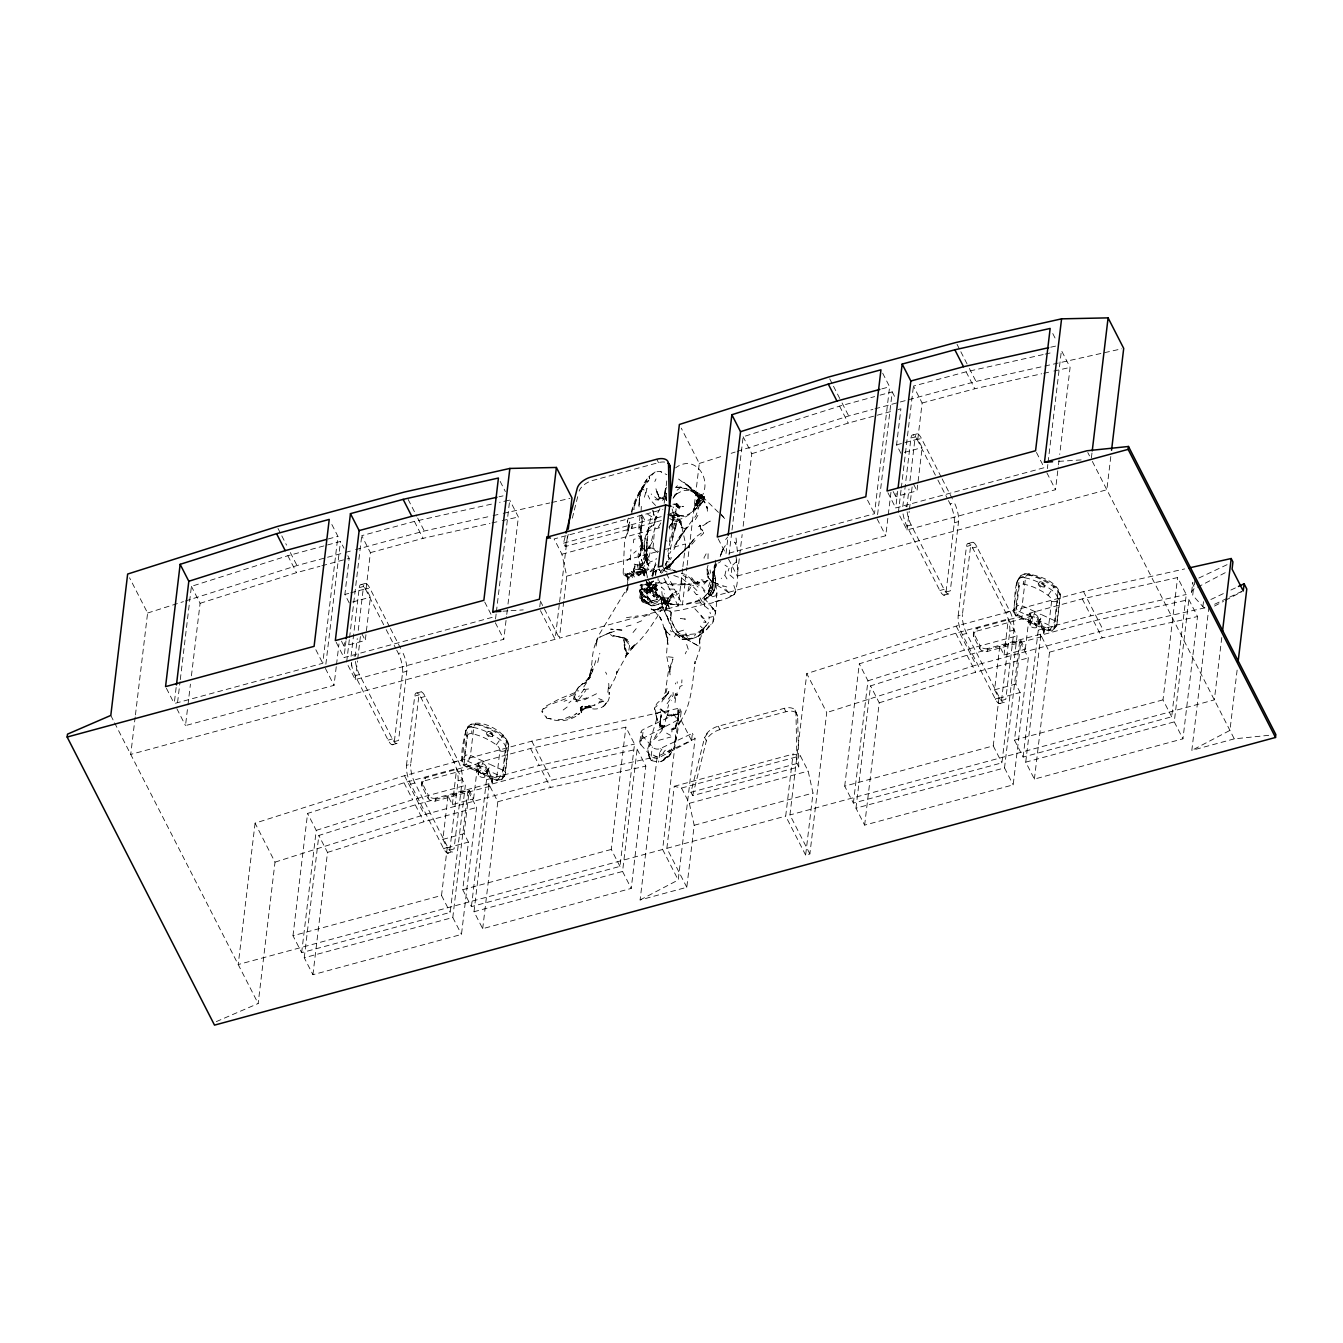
<?xml version="1.0" encoding="UTF-8"?>
<svg xmlns="http://www.w3.org/2000/svg" width="1343" height="1343" viewBox="0 0 1343 1343"><rect width="100%" height="100%" fill="white"/><g stroke="black" fill="none" stroke-linecap="round" stroke-linejoin="round"><path stroke-width="0.75" stroke-dasharray="5 3.75" d="M700.71 630.975L699.585 633.073L703.01 628.96L695.792 633.829L680.7 635.205C674.975 629.128 669.872 621.121 671.131 612.492L666.262 601.446L657.281 595.419L665.02 598.827L663.442 597.282C651.607 609.672 641.081 593.237 649.609 582.493M660.135 720.906L661.159 713.183L659.749 727.537M644.405 563.321L646.923 553.87L645.16 548.129L647.343 556.657L646.52 554.038L646.218 556.707M714.795 578.178L713.167 578.917L711.27 583.869L714.023 576.667L714.963 565.487L714.56 574.686L714.006 566.461C716.02 585.028 719.277 604.652 712.814 622.598C705.36 631.881 694.969 641.635 681.959 639.1L672.843 631.26L661.679 604.249L659.497 595.201L656.072 595.587L655.518 596.762L649.257 588.738M641.836 596.007L641.601 600.724L643.23 600.825L641.836 596.007L644.925 593.505M646.973 543.73L646.705 535.337L648.669 526.876L646.184 552.208L646.923 542.119L647.007 544.805M677.191 683.251L677.191 681.774M731.633 572.487L731.297 567.602M653.789 585.884L655.854 587.092L656.056 589.325L651.002 591.289L650.146 593.069M651.019 589.174L651.943 591.256L651.002 591.289L651.019 589.174L652.245 587.831L656.072 587.697M649.273 746.708L651.036 741.655L655.72 738.096L661.965 730.458L662.535 727.318L659.531 724.817L659.547 723.273L660.034 725.623L662.804 727.201M666.212 497.884L666.564 493.267L666.514 497.313L665.339 498.773L666.212 497.33L665.07 497.951M668.864 527.245L673.464 521.453L674.471 516.686L674.488 514.52L670.677 514.436M707.408 511.213C707.341 501.98 699.334 493.368 690.94 490.128L693.609 491.118M591.088 707.576L581.955 706.401L581.653 712.478L577.809 714.56L579.588 713.62C570.976 720.922 559.208 722.635 548.817 718.421L552.007 719.076L546.937 718.387L541.968 711.773L542.454 709.457L545.694 706.3L559.427 698.931L576.231 692.065L573.897 698.729L568.828 702.909M638.764 564.883L639.99 569.029L643.801 570.96L645.765 580.831M641.199 571.866L634.584 572.823L633.292 570.255L635.121 566.662L644.086 562.432L643.549 557.748M736.501 560.333L736.468 562.65L736.132 559.074M707.14 508.023L707.157 506.68M707.996 558.755L708.114 553.484M648.568 585.246L648.501 587.512L646.386 581.385M699.619 638.009L700.072 648.384L694.885 663.761L695.154 661.26C692.417 682.445 691.813 707.476 677.879 724.716L680.481 721.527L678.148 724.616L679.524 721.946C675.798 735.93 677.057 757.855 658.423 762.169L651.254 760.541L649.374 758.359L647.779 748.706L657.163 717.531L657.65 720.922M503.843 776.858L505.287 774.021L508.728 745.231C506.882 731.012 474.616 714.61 466.793 728.292C463.553 739.137 460.397 752.701 462.361 764.049C466.34 767.894 472.551 768.867 477.285 771.47M1013.31 611.552L1016.013 616.084L1048.447 630.941L1051.972 631.059L1056.907 624.881L1060.45 595.637C1058.133 580.713 1037.786 575.207 1025.078 573.562C1012.051 576.886 1016.114 601.093 1013.361 611.149M640.796 538.258L642.072 548.934L641.971 543.865L639.621 556.506L641.417 545.896L640.896 529.713L642.072 548.934L639.621 556.506L642.424 545.107L640.796 537.855L638.513 535.773L640.796 537.855M675.965 511.347L676.066 508.796M699.854 496.944L701.516 494.694L699.267 499.898L695.405 504.33L694.18 509.551C688.909 516.132 680.783 520.631 672.205 520.11L669.687 518.448M655.804 573.948L655.938 570.842L658.003 569.046M671.886 731.935L671.987 729.837L676.201 725.237L675.445 728.342L671.181 730.76M675.093 739.741L673.917 748.471M640.628 594.227L640.729 592.347M655.737 575.509L655.535 571.044L656.895 569.449M661.092 725.338L659.531 724.817L664.953 725.774C653.067 730.961 671.534 719.412 662.485 727.738L661.965 729.064L663.576 725.371L664.869 725.623L663.643 726.798M647.041 593.018L647.192 590.131L650.314 587.831L649.458 586.287M735.83 555.985C738.398 568.374 738.851 582.325 734.369 594.143C727.705 599.532 718.69 600.522 710.8 603.343C704.471 601.798 651.64 623.521 669.821 600.556L667.169 598.172L667.706 600.623L666.632 601.865L652.01 605.861L642.709 601.983L642.424 597.904M664.181 503.289L666.85 480.156M726.748 586.908L722.635 585.766L730.055 594.042C723.306 587.579 712.294 584.524 708.097 576.617L708.164 577.725L706.972 569.214L708.13 564.933M681.757 682.865L681.942 679.827M581.653 712.478L581.955 706.401L589.778 706.787L592.179 708.802C601.865 710.464 610.981 702.658 609.269 692.635L609.168 694.549L608.765 683.604L607.892 692.233L615.497 677.292L617.041 671.265L616.471 674.622M648.165 565.151L644.002 554.34L644.472 542.69L644.623 559.779M665.138 565.638L668.277 560.031L668.73 551.419L670.224 549.791L675.781 523.904L675.076 530.25L677.09 521.319L678.719 520.194L681.002 521.42L680.918 525.482L680.28 523.283M714.023 576.667L713.687 569.751L716.86 563.758M652.53 590.467L650.029 590.383L656.056 589.325L655.25 586.455M673.481 513.765L671.567 506.831M661.041 725.556L659.732 724.968L661.595 715.332M712.898 584.944L712.68 571.749L713.452 584.02L712.159 593.539L707.711 597.383L712.462 589.543L707.845 598.441L706.183 598.34L705.595 599.901L715.483 611.183L708.953 604.82M630.253 559.863L630.975 549.488M643.482 575.476L643.801 570.96L639.721 568.576L642.374 571.228L643.801 570.96M700.223 500.402L698.763 500.032L695.405 504.33L700.223 500.402L701.785 495.869L704.588 497.044L703.077 501.476L698.125 507.839L694.18 509.551L694.314 508.493C691.343 514.822 683.621 516.837 677.225 515.158L687.398 517.156M671.987 529.981L673.061 523.971L678.769 517.592L677.862 518.432L677.678 516.182L673.598 511.834L678.081 515.477L678.081 520.513L681.002 521.42M670.896 615.53L671.131 612.492L669.133 610.511M628.339 526.036L629.766 521.957L627.08 530.737L627.248 534.346L629.749 525.533L624.545 541.028L623.102 574.653L624.797 575.207L627.45 573.495L630.404 574.737L631.563 574.183L631.764 571.514L633.711 573.008L633.98 575.492M737.391 551.688L735.914 536.73M675.479 693.559L674.387 698.528L671.332 700.727M676.906 694.734L677.073 692.787M631.579 511.968C633.862 500.267 640.023 488.617 648.87 480.324L640.242 490.95L635.34 502.332L640.712 489.54L638.68 493.989L639.671 491.018L646.99 480.24L640.107 492.68L644.187 482.892L649.055 476.379L655.132 471.913L660.303 471.376L666.833 474.717M577.272 702.003L574.049 695.892C577.003 683.05 593.891 681.052 592.599 665.859L588.486 679.827L586.085 681.757C594.697 670.593 589.543 653.034 597.115 640.544L596.007 646.403L596.493 640.359L597.769 637.656L596.594 641.467L599.616 633.795L627.45 587.73M634.416 571.446L633.443 571.581L633.728 569.466L635.575 567.418L633.292 570.255L635.39 572.538M660.034 725.623L660.571 719.915M616.756 673.028L626.644 655.317L623.656 642.575L623.975 639.318L624.579 648.132L626.644 653.84L625.804 656.056L635.256 644.741M654.142 534.229L652.816 550.949M713.603 616.588L712.814 622.598L710.682 624.898M631.814 513.597L632.318 508.695M671.08 527.127L673.699 518.633L672.977 515.695L670.073 514.755M702.943 500.503L703.161 498.555M653.705 525.331L654.88 521.806L650.851 526.473L653.705 525.331L655.468 517.525L659.933 508.695M647.007 595.604L650.986 601.144L657.08 599.566L658.624 596.007L654.192 590.148M646.806 581.821L658.171 597.585L650.18 589.04L649.374 585.397L650.281 582.728L657.399 589.325L656.039 595.234L655.82 591.625M678.551 479.031L702.02 496.692L693.827 490.279L704.588 497.044L703.564 500.922L694.18 509.551M679.608 688.925L679.877 686.609L682.462 685.299M700.727 535.991L703.564 533.255L702.792 528.974M647.175 534.732L649.408 526.221M135.19 716.977L130.724 754.413L555.129 639.335L559.343 603.997M135.442 714.912L147.596 613.029L129.549 577.775M331.839 524.492L337.916 536.344L322.773 663.291L174.237 703.564L176.202 686.978M177.578 702.439L180.046 681.707M180.298 679.625L191.411 586.354L287.838 555.717L340.501 541.43L343.976 548.213M336.254 666.699L334.038 685.333L185.502 725.589L187.718 706.938M187.97 704.874L190.437 684.141M191.428 675.848L200.09 603.309L191.411 586.354M255.086 823.158L238.215 964.543L662.619 849.481L679.474 708.097L531.794 741.151L404.478 775.683L255.086 823.158L275.013 862.139L258.158 1003.523L214.863 1022.241M292.992 935.735L307.581 813.438L403.991 782.784L456.67 768.515L465.333 785.454L450.19 912.401L301.655 952.674L292.992 935.735L441.528 895.462L447.202 847.853L442.871 839.375L448.025 796.097L469.244 790.356L473.592 798.816L452.373 804.575L448.025 796.097M325.862 664.214L340.501 541.43M301.655 952.674L316.243 830.377L307.581 813.438M336.505 664.634L338.973 643.935M349.214 602.906L344.882 594.445L349.18 558.369L347.451 554.995M304.257 957.76L318.845 835.464L415.272 804.826L467.935 790.54L476.597 807.479L461.472 934.426L312.936 974.699L304.257 957.76L452.792 917.487L467.935 790.54M491.454 504.145L414.399 521.403L361.737 535.672L370.399 552.628L366.102 588.687L370.433 597.165L365.262 640.443L344.043 646.184L344.547 642.072M484.722 602.017L492.528 617.276L343.993 657.55L345.974 640.896M349.314 639.738L346.595 662.619L355.257 679.575L503.793 639.302L506.512 616.504M349.566 637.656L361.737 535.672M312.936 974.699L327.507 852.419L318.845 835.464M389.487 626.627L369.728 587.999A13.799 4.029 74.8 0 0 363.5 586.471L359.252 587.63L350.993 656.878L355.24 655.72L357.272 638.613M358.262 630.371L363.5 586.471M355.257 679.575L357.473 660.941M357.725 658.876L360.444 636.112M351.312 663.509A13.799 4.029 74.8 0 0 355.156 675.697L388.093 740.094A13.799 4.029 74.8 0 0 394.338 741.605L402.598 672.356A13.799 4.029 74.8 0 0 398.418 653.537L396.538 649.861M394.338 741.605L398.569 740.446L406.828 671.215A13.799 4.029 74.8 0 0 402.665 652.379L398.418 653.537M406.476 765.325L414.718 696.077L418.966 694.935A13.799 4.029 74.8 0 1 425.211 696.446L458.148 760.843A13.799 4.029 74.8 0 1 462.311 779.662L454.052 848.91L449.804 850.069A13.799 4.029 74.8 0 1 443.576 848.541L410.639 784.161A13.799 4.029 74.8 0 1 406.476 765.325L410.706 764.184L418.966 694.935M421.601 784.631L421.937 781.744M422.021 786.36L422.373 783.473A5.741 4.449 6.8 0 1 425.496 777.798L478.561 763.412A5.741 4.449 6.8 0 1 486.032 766.215L492.092 778.084L491.756 780.954A5.741 4.449 6.8 0 1 488.617 786.629L435.568 801.016A5.741 4.449 6.8 0 1 428.098 798.229L422.021 786.36A5.741 4.449 6.8 0 1 425.16 780.686L425.496 777.798M428.098 798.229L428.434 795.341L422.373 783.473M435.568 801.016L435.904 798.128L488.953 783.758A5.741 4.449 6.8 0 0 492.092 778.084M452.373 804.575L456.67 768.515M449.804 850.069L458.064 780.82A13.799 4.029 74.8 0 0 453.9 761.985L420.963 697.605A13.799 4.029 74.8 0 0 414.718 696.077M477.369 771.453L497.095 780.669L501.661 779.796L504.817 775.129L508.225 746.54A4.6 3.559 6.8 0 0 506.311 741.621A6.9 4.029 34.9 0 0 502.735 735.679A41.381 24.157 34.9 0 0 478.393 724.548A4.6 2.233 -78.7 0 0 475.237 724.263A11.499 6.715 34.9 0 0 467.666 727.973L465.534 731.028A4.6 3.559 6.8 0 0 467.448 735.947L464.04 764.536L476.748 770.362A4.6 1.108 -65.4 0 0 478.544 770.194L478.108 773.635M478.393 724.548A6.9 4.029 34.9 0 0 473.861 726.764L470.453 755.37A4.6 1.108 -65.4 0 1 467.968 761.313L465.836 764.368A4.6 1.108 -65.4 0 1 464.04 764.536A4.6 3.559 6.8 0 1 462.126 759.634L465.534 731.028A11.499 6.715 34.9 0 1 473.105 727.318L475.237 724.263A45.981 26.843 34.9 0 1 502.282 736.635A11.499 6.715 34.9 0 1 508.225 746.54L506.093 749.595L502.685 778.201A4.6 2.686 34.9 0 1 498.287 779.225A4.6 1.108 -65.4 0 1 496.49 779.393L483.782 773.585A4.6 1.108 -65.4 0 0 485.562 773.4L498.287 779.225L500.419 776.17A4.6 1.108 -65.4 0 0 502.903 770.211L506.311 741.621M473.592 798.816L477.89 762.757L530.552 748.471L625.872 727.134L634.534 744.089L619.962 866.386L471.41 906.643L462.747 889.704L468.422 842.095L464.09 833.634L469.244 790.356M496.121 614.053L495.131 622.346L503.793 639.302M496.373 611.988L509.719 500.066L499.579 502.332M425.16 780.686L478.209 766.299L478.561 763.412M478.444 775.029L478.88 771.419L483.698 773.837M491.756 780.954L485.679 769.103L486.032 766.215M486.938 772.729L487.375 769.119M471.41 906.643L486.552 779.695L477.89 762.757M487.274 774.105L487.71 770.496M506.764 614.423L507.755 606.129M508.007 604.065L518.381 517.005L509.719 500.066M488.617 786.629L488.953 783.758M474.012 911.729L489.154 784.782L541.833 770.513L637.136 749.176L645.815 766.114L631.227 888.411L482.691 928.685L474.012 911.729L622.564 871.456L637.136 749.176M492.176 782.7L492.512 779.813M467.448 735.947A6.9 4.029 34.9 0 1 471.997 733.731A41.381 24.157 34.9 0 1 496.322 744.861A6.9 4.029 34.9 0 1 499.898 750.804L496.49 779.393A4.6 3.559 6.8 0 0 502.685 778.201M482.691 928.685L497.817 801.737L489.154 784.782M539.768 606.767L540.272 602.604M559.595 601.916L567.77 533.305M682.647 568.76L678.198 605.978L559.376 638.194L563.808 600.976M564.06 598.911L566.763 576.164L561.911 554.206L554.105 538.946L662.871 509.467M619.962 866.386L611.283 849.431L625.872 727.134M639.939 741.504L641.064 732.069M642.105 735.41L652.295 746.926A5.758 4.331 12.3 0 0 660.252 748.571L692.4 733.362L691.544 740.581L659.195 757.536A5.741 4.449 6.8 0 1 651.187 756.193L640.98 744.878L642.105 735.41A5.741 4.331 12.3 0 1 643.331 729.417L681.203 711.488L679.474 708.097M640.98 744.878A5.741 4.449 6.8 0 1 642.223 738.7L643.314 729.417M651.187 756.193L652.295 746.926M686.793 887.303L666.867 848.323L674.253 786.293L681.522 788.056L689.328 803.315L694.197 825.274L686.793 887.303L640.107 899.961L657.214 756.529L695.086 738.6L692.4 733.362M659.195 757.536L660.252 748.571M682.882 566.679L685.601 543.949L680.733 521.974L672.927 506.731M1110.812 456.486L1106.85 489.759L682.445 604.82L686.911 567.401M687.163 565.319L699.3 463.453L681.27 428.182M691.544 740.581L680.347 718.706L681.203 711.488M713.486 575.946L713.804 573.293M640.107 899.961L678.215 879.984L695.086 738.6M882.687 373.203L889.62 386.767L874.494 513.714L725.942 553.987L727.923 537.401M729.048 554.928L731.767 532.113M732.002 530.049L743.132 436.777L839.56 406.123L874.662 396.605M890.946 492.277L885.759 535.739L737.223 576.013L742.159 534.564M743.149 526.271L751.795 453.716L743.132 436.777M805.632 855.088L785.689 816.108L793.092 754.078L800.361 755.84L808.167 771.083L813.019 793.058L805.632 855.088L809.879 853.93L826.734 712.562L806.79 673.582L956.199 626.09L1083.516 591.575L1184.66 568.928M809.879 853.93L789.936 814.949L806.79 673.582M844.713 786.142L859.285 663.845L955.712 633.208L1008.375 618.922L1017.054 635.877L1001.912 762.824L853.376 803.097L844.713 786.142L993.249 745.869L998.923 698.276L994.592 689.798L999.746 646.52L1020.965 640.762L1025.297 649.24L1004.077 654.998L999.746 646.52M877.583 514.638L892.222 391.854L876.626 396.084M853.376 803.097L867.964 680.8L859.285 663.845M900.935 453.33L896.587 444.852L900.901 408.792L895.042 410.37M855.978 808.184L870.549 685.887L966.977 655.233L1019.656 640.947L1028.318 657.902L1013.176 784.849L864.64 825.122L855.978 808.184L1004.514 767.911L1019.656 640.947M1043.175 354.569L966.121 371.81L913.441 386.096L922.121 403.034L917.806 439.111L922.154 447.572L916.984 490.85L895.764 496.608L896.251 492.478M1036.443 452.44L1044.25 467.683L895.714 507.956L897.695 491.303M901.035 490.145L898.299 513.043L906.978 529.981L1055.514 489.708L1058.234 466.911M901.287 488.063L913.441 386.096M864.64 825.122L879.229 702.825L870.549 685.887M941.208 477.05L921.432 438.406A13.799 4.029 74.8 0 0 915.204 436.895L910.957 438.053L902.714 507.285L906.945 506.143L908.993 489.037M909.966 480.794L915.204 436.895M906.978 529.981L909.194 511.364M909.446 509.282L912.166 486.519M903.033 513.933A13.799 4.029 74.8 0 0 906.878 526.12L939.815 590.517A13.799 4.029 74.8 0 0 946.043 592.028L954.302 522.78A13.799 4.029 74.8 0 0 950.139 503.961L948.259 500.267M946.043 592.028L950.29 590.87L958.549 521.621A13.799 4.029 74.8 0 0 954.386 502.802L950.139 503.961M958.18 615.749L966.44 546.5L970.687 545.342A13.799 4.029 74.8 0 1 976.915 546.87L1009.852 611.25A13.799 4.029 74.8 0 1 1014.032 630.085L1005.773 699.334L1001.525 700.475A13.799 4.029 74.8 0 1 995.297 698.964L962.36 634.567A13.799 4.029 74.8 0 1 958.18 615.749L962.427 614.59L970.687 545.342M973.306 635.038L973.658 632.167M973.742 636.783L974.078 633.896A5.741 4.449 6.8 0 1 977.217 628.222L1030.266 613.835A5.741 4.449 6.8 0 1 1037.736 616.638L1043.813 628.49L1043.461 631.378A5.741 4.449 6.8 0 1 1040.321 637.052L987.273 651.439A5.741 4.449 6.8 0 1 979.802 648.635L973.742 636.783A5.741 4.449 6.8 0 1 976.881 631.092L977.217 628.222M979.802 648.635L980.155 645.748L974.078 633.896M987.273 651.439L987.625 648.551L1040.674 634.165A5.741 4.449 6.8 0 0 1043.813 628.49M1004.077 654.998L1008.375 618.922M1001.525 700.475L1009.785 631.227A13.799 4.029 74.8 0 0 1005.622 612.408L972.668 548.011A13.799 4.029 74.8 0 0 966.44 546.5M1058.015 592.045L1054.608 620.634A4.6 1.108 -65.4 0 1 1052.14 626.577L1049.991 629.632L1037.283 623.824A4.6 1.108 -65.4 0 1 1035.487 623.991L1048.195 629.817A4.6 1.108 -65.4 0 0 1049.991 629.632A4.6 2.686 34.9 0 0 1054.389 628.608L1056.538 625.553L1059.946 596.947A4.6 3.559 6.8 0 0 1058.015 592.045A6.9 4.029 34.9 0 0 1054.456 586.102A41.381 24.157 34.9 0 0 1030.115 574.955A4.6 2.233 -78.7 0 0 1026.959 574.686A11.499 6.715 34.9 0 0 1019.387 578.38L1017.239 581.452A4.6 3.559 6.8 0 0 1019.169 586.371L1015.761 614.96L1028.469 620.785A4.6 1.108 -65.4 0 0 1030.266 620.6L1029.829 624.059M1030.115 574.955A6.9 4.029 34.9 0 0 1025.582 577.188L1022.157 605.777A4.6 1.108 -65.4 0 1 1019.69 611.72L1017.541 614.792A4.6 1.108 -65.4 0 1 1015.761 614.96A4.6 3.559 6.8 0 1 1013.831 610.041L1017.239 581.452A11.499 6.715 34.9 0 1 1024.81 577.742L1026.959 574.686A45.981 26.843 34.9 0 1 1053.986 587.059A11.499 6.715 34.9 0 1 1059.946 596.947L1057.797 600.019L1054.389 628.608A4.6 3.559 6.8 0 1 1048.195 629.817L1051.619 601.211A6.9 4.029 34.9 0 0 1048.044 595.285A41.381 24.157 34.9 0 0 1023.702 584.138A6.9 4.029 34.9 0 0 1019.169 586.371M1025.297 649.24L1029.594 613.163L1082.273 598.894L1177.593 577.557L1186.255 594.496L1171.667 716.793L1023.131 757.066L1014.469 740.127L1020.143 692.518L1015.812 684.04L1020.965 640.762M1047.339 468.623L1047.842 464.477M1048.077 462.412L1061.423 350.473L1070.102 367.428L1059.711 454.471M976.881 631.092L1029.93 616.722L1030.266 613.835M1030.165 625.435L1030.601 621.826L1035.419 624.26M1043.461 631.378L1037.4 619.509L1037.736 616.638M1038.659 623.135L1039.079 619.526M1023.131 757.066L1038.273 630.119L1029.594 613.163M1038.995 624.529L1039.432 620.919M1058.485 464.846L1059.476 456.553M1040.321 637.052L1040.674 634.165M1025.733 762.153L1040.875 635.205L1093.538 620.919L1188.857 599.582L1197.52 616.538L1182.948 738.818L1034.395 779.091L1025.733 762.153L1174.269 721.879L1188.857 599.582M1043.897 633.107L1044.233 630.22M1034.395 779.091L1049.538 652.144L1040.875 635.205M1091.977 453.011L1091.238 459.256L1234.267 738.868L1271.687 735.007M1171.667 716.793L1163.004 699.854L1177.593 577.557M1191.661 591.927L1192.785 582.493A5.741 4.331 12.3 0 0 1193.826 585.833L1192.702 595.302L1202.892 606.616A5.741 4.449 6.8 0 0 1205.208 608.178M1195.035 579.84L1193.927 589.107A5.741 4.449 6.8 0 0 1192.702 595.302M1202.892 606.616L1204 597.333M1234.267 738.868L1191.829 750.368L1208.935 606.935L1103.442 630.555L976.126 665.07L826.734 712.562M1221.777 637.522L1214.341 699.888L789.936 814.949M1237.121 670.107L1229.936 730.391L1191.829 750.368M628.239 585.263L627.651 590.165L627.685 577.641L625.519 575.643L627.483 574.502M674.387 515.41L673.531 514.554M641.518 540.004L639.939 536.478M633.342 542.79L633.795 539.332L639.738 538.023M662.351 599.129L666.581 607.422L666.212 609.604L664.147 599.717L668.025 597.954L669.821 600.556L667.639 603.997M652.832 510.424L655.132 519.926L655.468 517.525L657.919 515.259L655.619 520.026M646.319 592.397L646.957 587.881M714.963 565.487L711.84 588.234L714.409 572.605L708.265 594.781L710.665 587.277L707.509 593.64L701.315 599.75C690.101 604.854 676.217 606.986 664.651 602.084L665.859 600.657L664.718 602.134L666.296 605.911L665.641 610.31L667.27 610.41M715.752 560.149L714.476 568.811L716.44 561.29M671.886 523.652L674.488 514.52M669.637 565.42L687.75 547.323L693.391 539.483L688.523 546.853L685.551 548.934L685.215 551.15L682.832 551.805L666.128 567.703M652.345 576.164L656.056 560.753M717.145 592.867L716.658 596.057L714.04 589.644L713.385 593.304L711.773 586.639L710.329 591.944M640.091 515.628L638.815 527.245L641.148 541.179M655.334 574.821L655.938 570.842M654.561 737.928L658.523 730.978M628.893 524.441L628.339 528L627.265 521.789L628.39 517.878M670.207 536.764L669.267 542.706L666.363 540.658M696.698 501.862L695.07 505.321L698.662 499.63L696.262 501.862L697.084 500.754M672.759 537.871L673.598 532.583L671.92 537.989M699.753 640.292L704.79 626.241L701.953 630.992L709.238 621.675L708.986 616.588M674.522 523.619L667.907 551.385M645.614 560.719L645.63 558.587L646.755 559.158L646.755 561.559M643.23 600.825L643.398 599.885M658.423 762.169L658.624 761.011M643.817 601.865L644.271 599.263L646.638 603.544L652.01 605.861L643.398 600.623M662.485 727.738L664.869 725.623M642.29 521.017L640.645 530.132L642.491 523.921L641.4 514.419M720.184 556.606L723.054 548.918L719.999 557.563M589.476 677.392L590.618 671.349L590.383 672.574M667.656 714.728L668.277 711.488M640.863 530.317L641.131 524.912L642.491 523.921M649.609 522.981L651.405 515.108M648.501 587.512L648.787 583.131L647.242 588.402M662.535 727.318L661.025 726.11M671.634 515.309L672.977 515.695L672.776 518.851L674.471 516.686M677.476 485.713L675.747 487.308L685.786 488.533L694.767 492.948L691.192 490.245L702.876 499.898L694.919 492.428L697.722 496.91L698.326 501.191L697.084 507.318L698.763 499.949L696.564 505.404L699.199 499.076L696.513 503.675L698.763 500.032M715.064 564.446L714.358 571.077M700.996 530.032L699.569 524.055L698.746 526.708L700.307 525.331M640.812 597.467L641.299 595.15M641.316 506.361L641.098 510.911M707.207 574.703L707.241 569.785M645.933 492.931L646.957 488.432L643.582 499.898M640.829 598.122L644.052 600.103L648.182 600.573L647.242 597.971C644.12 596.074 637.992 594.227 639.788 589.258L642.189 587.68L640.561 585.028C644.623 581.62 655.585 588.62 655.72 582.459L660.84 583.92L666.027 581.737L671.131 584.944L685.467 584.742L694.213 583.718L697.924 581.939L702.02 582.862L709.037 579.958L711.035 581.049M597.719 662.552L599.817 653.286M654.444 566.914L651.976 575.996L653.386 570.02M645.865 555.146L646.722 551.486M652.883 576.164L654.998 567.686M725.841 571.044L724.817 575.509L721.241 578.48M659.497 595.201L661.679 599.398L663.442 597.282M655.938 559.662L656.257 558.302M595.805 660.571L592.347 671.886M689.077 586.404L687.599 592.632L690.638 587.344M666.01 692.619L667.051 688.254M648.451 556.472L646.923 554.86L646.419 550.194L649.978 545.661M668.109 604.904L668.411 603.712L678.903 604.451M661.327 520.496L565.235 546.534L563.506 543.16L566.041 533.02M565.235 546.534L568.274 534.38M572.336 518.146L573.847 512.069M574.351 510.038L577.91 495.836M795.006 710.044L797.658 716.138L798.766 766.887L692.669 795.644L690.923 792.269L704.605 737.508L709.389 730.81M692.669 795.644L706.351 740.9A13.799 7.739 -27.1 0 1 719.949 729.618L785.924 711.74A13.799 7.739 -27.1 0 1 797.658 716.138L795.929 712.747A13.799 7.739 -27.1 0 0 784.194 708.349L718.22 726.227A13.799 7.739 -27.1 0 0 704.605 737.508L706.351 740.9M672.541 522.511L673.011 520.631M711.924 590.92L713.418 577.221M667.756 708.13L668.646 704.756M642.928 486.804L640.191 496.138M666.397 487.324L662.317 502.097M655.132 499.68L658.439 499.982L659.178 497.179M638.832 572.789L637.002 572.42L638.999 575.862L640.359 570.825L638.832 572.789L638.999 575.862L636.548 574.166M646.923 589.543L646.973 594.311M648.753 557.63L650.062 552.779M695.12 505.958L695.473 504.666L694.264 508.158M703.665 500.016L704.286 497.817M644.556 539.063L648.82 527.211M647.813 586.488L649.391 582.661M651.019 603.376L652.429 600.506M713.318 572.706L713.972 570.473M633.795 569.163L635.457 563.607M646.99 561.659L648.316 563.942L647.192 564.698L647.41 559.141L645.11 553.937L645.379 556.187M699.669 504.632L695.959 515.746L679.373 536.915L674.22 546.5L675.596 546.131L678.014 539.567M581.25 712.764L580.26 707.56L581.955 706.401M647.813 582.476L649.894 584.406L650.448 582.694M638.748 505.421L639.486 503.121M645.63 538.107L644.019 543.076L644.556 554.743M628.893 650.197L629.884 643.112M590.181 675.093L590.853 673.179M708.55 590.802L709.692 587.512M675.563 697.605L674.841 704.555M583.785 686.928L590.4 676.822L588.754 679.021L590.4 674.455M657.399 589.325L656.526 590.954L654.528 587.831M662.72 603.595L665.02 598.827L659.883 596.661M722.232 550.865L719.613 557.446M655.115 527.48L649.475 548.313L652.513 541.195M588.754 679.021L591.944 670.275M708.399 586.589L710.413 581.133L708.097 576.617M675.109 727.402L679.289 712.68L675.445 728.342L676.939 723.995M627.601 588.2L625.737 593.102L627.735 588.016M666.816 561.24L665.624 564.396L670.039 557.328M699.871 505.556L701.147 502.92M642.474 562.482L641.887 565.991L641.45 559.36L642.474 562.482L641.047 563.724M658.288 527.279L661.327 522.041M710.363 586.001L711.186 583.869M695.338 519.623L698.561 514.134M665.305 721.409L666.917 715.047L660.001 708.399M644.472 565.487L642.659 569.785L641.568 567.166L644.657 561.844M647.192 564.698L647.628 563.59L648.669 566.024M695.405 504.33L699.267 499.898C714.577 482.926 696.513 452.138 675.512 467.918M679.222 539.231L684.594 531.073L678.232 540.742M660.84 583.92L661.344 582.728L657.986 582.862M664.349 589.812L661.36 586.958L662.351 596.779L664.483 593.673M640.057 555.28L639.016 556.287M674.606 636.783L676.15 633.157M675.747 726.294L676.201 725.237M642.424 545.107L638.043 555.163L639.889 565.386M675.344 493.922L671.769 501.023M631.462 575.324L631.932 574.267L633.241 575.005C636.129 578.329 632.872 578.229 631.462 575.324L629.028 577.624L624.377 575.778L623.622 573.914M656.022 478.931L654.83 481.516M669.586 567.602L671.013 564.463M645.58 481.784L646.705 479.317M695.07 505.321L699.669 497.984L704.588 497.044L701.298 497.867M685.249 653.823L686.407 651.372M666.296 605.911L667.656 604.065M678.568 556.22L679.172 554.961L675.798 559.225M627.265 521.789L627.735 520.832M680.078 507.654L676.838 503.743L673.666 503.826L679.994 505.589L676.838 503.743M673.917 549.472L675.596 546.131M667.051 608.312L665.641 610.31M698.595 503.961L704.252 497.498M488.197 769.589L488.667 768.733M1039.902 620.013L1040.389 619.14M671.013 618.972L670.577 617.344L670.795 623.018L673.162 624.26L676.436 631.495L682.261 635.474L682.865 637.337L684.04 635.138M672.507 563.691L675.109 558.889L678.467 556.858L681.724 552.326M706.116 553.853L703.95 557.865L704.84 559.981M669.653 553.601L670.812 551.469M671.651 563.892L670.56 565.722L664.332 569.163L662.3 572.655M584.406 688.774L578.632 696.748M626.896 574.267L625.972 574.603L629.028 577.624L626.409 575.14L626.896 574.267L634.584 572.823M645.228 588.016L644.153 589.174L650.801 589.224L653.504 584.658L645.63 584.087M661.495 761.347L668.797 756.344L671.601 752.164M668.159 566.847L671.601 563.959L666.783 569.13L675.73 558M735.88 591.306L734.134 594.395L735.947 591.407L733.832 585.464M694.532 636.028L695.792 633.829M658.909 582.459L659.766 580.965M705.595 599.901L707.241 597.081L706.183 598.34M669.754 526.288L670.862 524.391M670.342 559.511L671.483 557.58M695.338 509.635L696.194 508.258L694.062 511.733M722.685 549.757L724.901 546.131L727.621 544.587M728.191 571.044L729.048 568.324M668.411 567.418L670.426 564.144L671.718 564.161L670.426 564.144M706.72 629.431L709.171 625.435M701.382 496.44L700.861 495.298L702.389 496.591L701.482 498.052L696.631 500.553L699.669 496.96L701.482 498.052L703.312 496.96L700.173 498.908M657.768 610.142L660.101 608.127L657.197 609.218L661.864 607.07L659.648 610.007L660.101 608.127L654.578 610.259C665.087 608.815 667.589 596.796 676.603 593.002M653.168 570.825L653.873 569.701M669.015 753.087L673.363 746.221M649.441 587.445L649.894 584.406M660.185 572.756L662.233 569.55M660.219 751.727L661.948 749.025M579.102 699.199L585.8 690.503M478.377 770.429L465.836 764.368A4.6 2.686 34.9 0 1 462.126 759.634L464.258 756.562L467.666 727.973A4.6 3.559 6.8 0 1 473.861 726.764M1030.098 620.852L1017.541 614.792A4.6 2.686 34.9 0 1 1013.831 610.041L1015.98 606.986L1019.387 578.38A4.6 3.559 6.8 0 1 1025.582 577.188M654.796 566.545L656.106 564.547M639.822 546.903L642.072 543.495M486.871 732.59L488.147 731.431M492.327 736.77A3.441 2.014 34.9 0 0 489.356 732.355A3.441 2.014 34.9 0 0 487.056 734.99A3.441 2.014 34.9 0 0 492.327 736.77L492.831 736.048M1038.257 583.718L1039.868 581.838M1044.048 587.193A3.441 2.014 34.9 0 0 1041.077 582.761A3.441 2.014 34.9 0 0 1038.777 585.397A3.441 2.014 34.9 0 0 1044.048 587.193L1044.871 585.749M642.155 550.68L644.019 548.045M668.428 699.031L671.634 694.616M667.068 703.749L673.196 695.321L673.061 692.468M638.999 575.862L642.374 571.228M667.605 566.696L668.999 564.799M681.556 553.249L685.551 548.934M700.257 497.884L701.164 495.651M667.991 600.22L664.516 604.803L671.97 598.81M712.495 609.521L713.284 608.497M679.373 536.915L690.755 523.636M496.322 744.861L503.289 735.041L502.735 735.679M1048.044 595.285L1054.456 586.102M669.821 529.142L669.217 526.574M668.042 751.895L669.62 749.931M670.09 754.816L670.879 753.826L668.797 756.344M675.898 695.439L675.445 693.962L676.771 695.59L678.265 693.76M649.257 584.558L648.283 585.766L653.437 580.915L649.257 584.558L653.286 581.116L650.767 582.14M633.023 632.519L636.347 628.474M725.656 539.533L727.705 537.049M663.123 752.869L665.305 750.233M663.089 760.591L667.907 755.673L666.951 756.227M647.578 530.619L652.211 525.029M698.326 501.191L699.166 500.2M707.509 593.64L710.313 590.316L705.008 596.258M649.391 477.638L649.055 476.379L649.592 478.998L649.391 477.638L655.132 471.913M633.611 646.336L631.495 648.753L634.651 645.547L630.505 649.072C649.341 634.349 659.128 610.931 673.447 592.532L658.691 608.564L661.025 606.851M677.93 504.683L672.658 504.145M646.537 563.204L647.477 559.846L644.59 563.674M714.61 567.569L716.591 565.823L714.694 566.31M625.804 656.056L628.323 653.37L624.579 648.132M687.75 547.323L689.53 545.376L684.158 550.815M703.077 501.476L700.492 504.263L699.72 501.846L698.293 501.426M635.793 573.511L639.973 572.773L643.263 573.931L642.172 572.957L650.096 571.849L652.413 568.979L654.242 568.945M665.44 497.212L664.432 496.474L664.869 492.226L664.432 496.474L666.145 499.143M655.183 587.378L657.163 585.397L655.72 582.459L655.266 584.776L656.593 585.934M642.441 599.582L641.601 600.724L642.709 601.983M706.636 625.166L701.063 630.723M673.884 497.212L677.695 492.293L676.117 494.174L682.966 490.514L689.866 490.212L696.043 493.435L699.686 500.973M631.462 647.611L634.584 644.657M627.231 560.551L629.699 558.235M732.808 565L736.065 561.945M685.098 549.673L688.523 546.853M679.558 508.846L675.982 505.774L679.541 507.15L680.548 506.227M664.197 568.693L666.229 566.83L667.958 561.844L668.999 561.995M648.82 615.447L649.844 614.506M695.086 540.474L689.832 546.635L686.726 548.028M651.456 590.131L647.192 592.683L645.698 592.145L647.779 592.767L654.259 589.275L653.218 587.814M704.001 584.138L708.55 579.555L704.672 582.258L700.123 579.656L703.262 580.092M674.941 559.41L677.913 556.808M650.986 601.144L653.655 600.254M633.711 553.182L636.28 550.983M658.977 600.17L663.711 597.383L664.718 597.45L665.104 600.254M691.41 542.522L695.473 537.267L701.331 533.037L703.564 533.255M677.09 521.319L676.352 521.907L678.081 520.513M664.03 758.308L667.387 756.646M596.493 693.727L584.86 699.636L575.492 701.281M684.863 528.638L681.186 527.279L684.863 528.638L686.055 527.715M669.586 599.179L673.246 596.342M677.107 490.178L681.035 487.156L692.938 490.883M563.187 710.011L569.147 705.511M700.66 634.534L695.086 637.791M671.987 729.837L674.807 728.175M648.904 584.356L653.286 581.116M649.693 742.226L650.885 741.353M646.084 553.669L647.561 549.791L647.158 545.762M650.012 601.647L652.043 602.873L649.508 598.323L650.012 601.647L648.501 602.738L652.58 604.384L661.914 600.707M696.631 500.553L699.669 497.984L703.396 497.43M675.73 595.369L678.97 593.153M574.032 715.131L576.953 713.183L572.588 716.927L568.844 718.27M718.455 562.969L720.687 561.525M674.606 592.616L676.956 591.121M652.396 759.819L651.254 760.541L650.012 758.543M543.562 709.02L547.138 706.821M582.627 706.099L580.26 707.56L581.553 711.79M666.447 757.418L668.075 756.428M583.131 708.819L580.596 710.296L589.057 705.914L595.15 704.89L583.936 708.399L589.057 705.914L583.131 708.819L591.373 707.291L590.148 706.25L583.651 706.619M696.597 503.491L698.276 502.534M631.764 571.514L633.795 574.233L629.766 574.603M655.753 586.203L657.163 585.397L654.444 584.725M650.096 571.849L654.477 569.701L658.557 569.365L659.866 570.624M552.745 703.631L568.576 697.638M646.419 584.474L639.906 585.38L642.525 589.728L646.436 590.551L641.568 587.965M705.931 523.367L710.229 521.084L703.128 525.617L699.233 525.65M642.223 738.7L680.347 718.706M1197.57 587.21L1226.612 571.967M1214.508 606.062L1223.49 601.362M1225.286 600.422L1241.452 591.927M665.339 712.747L668.73 711.119M643.683 616.739L648.367 614.54M1198.829 578.044L1227.233 564.597M1223.322 593.623L1211.974 598.995A5.758 4.331 12.3 0 1 1210.496 599.448M1230.876 590.047L1236.55 587.361M1214.609 604.249L1227.871 597.971M1229.752 597.081L1244.894 589.913M669.754 513.781L674.606 512.136L671.936 512.573M656.828 713.502L660.823 711.622M674.119 728.695L675.411 728.107M657.197 609.218L661.864 607.07M636.649 571.463L646.537 571.396M699.199 582.627L695.708 584.222L697.924 581.939L693.391 582.291L694.213 583.718M637.052 622.799L642.693 620.298M627.147 654.679L628.323 653.37M569.415 696.497L576.046 693.609M664.349 603.175L666.648 602.168L663.711 600.808M565.621 718.337L569.986 716.44M641.753 584.625L639.906 585.38L642.239 585.699M679.541 507.15L676.033 503.608L674.975 504.028L675.361 506.445M689.463 639.184L690.453 638.983L685.215 639.335L692.149 638.11M581.485 684.376L587.529 681.975L582.996 683.772M564.043 701.331L566.914 700.207M609.772 633.04L617.696 629.968M650.566 589.241L652.245 588.587L649.659 587.26M682.261 635.474L682.865 637.337M641.568 567.166L640.309 567.418L640.158 562.969L641.131 567.149L645.328 568.878L647.578 577.524M653.89 605.794L660.236 603.494M147.596 613.029L183.437 601.63M185.435 601.009L296.988 565.554L343.472 552.947M200.09 603.309L296.501 572.655L319.919 566.31M699.3 463.453L723.206 455.848M731.18 453.313L735.158 452.054M737.156 451.416L848.709 415.961L872.95 409.38M751.795 453.716L848.222 423.079L893.095 410.908M638.059 574.938L641.786 573.746M316.243 830.377L412.67 799.74L465.333 785.454M275.013 862.139L424.422 814.647L551.738 780.132L657.214 756.529M327.507 852.419L423.935 821.765L476.597 807.479M867.964 680.8L964.375 650.146L1017.054 635.877M879.229 702.825L975.656 672.188L1028.318 657.902M714.98 601.698L719.176 600.388M657.231 705.679L654.377 707.912L656.895 718.706M678.786 631.596L684.762 629.817M582.912 699.015L587.059 697.806M648.199 592.414L644.287 590.802M643.213 589.862L647.057 590.416L639.788 589.258M658.523 740.396L670.896 736.971M587.294 707.459L589.778 706.787M328.162 538.996L337.916 536.344M881.814 388.882L889.62 386.767M664.651 462.059A13.799 7.739 -27.1 0 0 658.49 462.63L592.532 480.509A13.799 7.739 -27.1 0 0 579.118 491.118M345.487 552.393L353.578 550.21M355.593 549.656L424.304 531.022L491.068 516.081M874.981 408.843L976.025 381.446L1042.789 366.505M321.867 565.772L349.18 558.369M370.399 552.628L423.062 538.342L489.994 523.367M922.121 403.034L974.783 388.765L1041.698 373.774M361.502 584.49L365.749 583.332M913.223 434.897L917.454 433.755M344.882 594.445L348.744 593.388M350.657 592.867L366.102 588.687M896.587 444.852L917.806 439.111M359.252 587.63A13.799 4.029 74.8 0 1 365.481 589.141L369.728 587.999M910.957 438.053A13.799 4.029 74.8 0 1 917.202 439.564L921.432 438.406M563.506 543.16L661.595 516.551M352.605 602L370.433 597.165M904.326 452.406L922.154 447.572M561.911 554.206L660.588 527.446M670.661 524.71L680.733 521.974M566.763 576.164L657.399 551.587M665.456 549.405L685.601 543.949M355.156 675.697L359.404 674.539L392.341 738.935A13.799 4.029 74.8 0 0 398.569 740.446M906.878 526.12L911.125 524.962L944.062 589.359A13.799 4.029 74.8 0 0 950.29 590.87M402.598 672.356L406.828 671.215M954.302 522.78L958.549 521.621M416.985 692.938L421.215 691.796M968.689 543.361L972.936 542.203M420.963 697.605L425.211 696.446M972.668 548.011L976.915 546.87M388.093 740.094L392.341 738.935M939.815 590.517L944.062 589.359M392.072 744.744L396.319 743.602M943.793 595.167L948.04 594.009M453.9 761.985L458.148 760.843M1005.622 612.408L1009.852 611.25M410.639 784.161L414.886 783.003L447.823 847.399A13.799 4.029 74.8 0 0 454.052 848.91M962.36 634.567L966.591 633.426L999.545 697.806A13.799 4.029 74.8 0 0 1005.773 699.334M458.064 780.82L462.311 779.662M1009.785 631.227L1014.032 630.085M486.552 779.695L539.231 765.426L634.534 744.089M1038.273 630.119L1090.936 615.833L1186.255 594.496M497.817 801.737L550.496 787.451L645.815 766.114M1049.538 652.144L1102.217 637.875L1197.52 616.538M442.871 839.375L464.09 833.634M994.592 689.798L1015.812 684.04M447.823 847.399L443.576 848.541L447.555 853.208L451.802 852.05M999.545 697.806L995.297 698.964L999.276 703.614L1003.523 702.473M447.202 847.853L468.422 842.095M674.253 786.293L793.092 754.078M998.923 698.276L1020.143 692.518M681.522 788.056L800.361 755.84M690.923 792.269L797.037 763.495L795.929 712.747M689.328 803.315L808.167 771.083M694.197 825.274L813.019 793.058M462.747 889.704L611.283 849.431M1014.469 740.127L1163.004 699.854M666.867 848.323L785.689 816.108M626.191 626.409L634.131 624.26M639.419 590.903L642.625 595.285L649.894 598.894L648.971 598.038M709.977 595.352L711.639 594.932L707.308 594.311M695.355 508.51L698.125 507.839M709.188 617.461L712.579 616.655M676.654 714.677L671.584 715.282M1050.713 347.199L1056.807 345.839M1045.207 354.099L1053.315 352.286M1044.804 366.051L1121.674 348.827M1043.729 373.32L1051.838 371.507M1053.869 371.054L1070.102 367.428M499.008 496.792L503.054 495.886M493.082 515.628L501.174 513.815M503.205 513.362L549.74 502.954M551.755 502.5L569.969 498.421M492.025 522.914L500.133 521.084M502.164 520.631L518.381 517.005M671.147 729.098L675.076 728.326M640.275 589.325L642.592 588.889M703.463 622.111L705.982 622.413L701.046 615.933L705.931 621.977M603.024 701.382L597.182 703.614L600.455 701.08L604.904 701.298M671.953 515.88L671.164 515.427L679.474 515.393L675.563 513.043M644.422 556.388L645.798 556.573M541.968 711.773L542.857 711.622M626.442 617.679L638.093 615.866M651.842 602.554L653.957 602.235M583.601 689.647L588.603 688.959M695.825 603.343L700.626 602.772M671.366 583.903L689.379 583.785M645.144 569.331L648.098 569.012L647.679 567.703M672.205 520.11L675.311 519.808M673.128 657.365L668.126 656.794M676.939 487.459L681.035 487.156L682.143 488.147M672.054 627.584L661.679 604.249L661.31 597.92L668.025 597.954M1058.704 461.371L1083.113 459.776M502.92 611.216L509.014 610.813M511.062 610.679L523.25 609.89M573.662 699.518L578.9 700.005M713.754 582.375L720.1 584.927L712.579 581.872L715.148 582.291M660.672 708.785L667.874 715.047L678.4 714.191L669.116 715.937L666.313 714.728L666.951 717.162M671.164 515.427L676.738 515.158L679.676 516.417L676.587 515.158L678.568 516.585M697.521 501.929L699.72 501.846M558.1 719.563L565.504 719.294M675.747 487.308L681.035 487.156M656.66 609.588L650.566 609.756L654.326 610.444L651.07 608.866L654.41 610.88L661.36 619.694L658.859 615.111L662.166 621.826L667.84 640.812L666.01 631.579L668.109 644.657M656.072 595.587L658.49 595.553L653.235 592.767M695.657 505.203L697.185 505.186M647.192 590.131L650.314 590.131L648.384 586.622M665.624 567.804L669.234 567.854L676.754 571.614L665.087 568.425M660.336 725.724L663.006 725.757L664.835 729.131L660.336 725.724L663.576 728.208M669.099 589.04L674.69 589.157M631.563 574.183L633.795 574.233M681.959 639.1L684.947 639.184L681.959 639.1L675.244 634.03M621.775 630.136L610.629 629.128L625.049 630.32M653.353 571.665L656.509 571.833L654.477 569.701M577.255 690.822L578.783 690.923M696.346 594.529L697.907 594.647M667.907 514.772L672.977 515.695M714.56 610.108L715.601 613.18M670.342 604.165L675.176 604.602M648.652 589.98L650.264 590.131M663.778 600.623L665.121 603.561L669.821 604.048M646.386 597.199L643.364 596.88L645.748 596.527L647.242 597.971M663.324 600.875L665.809 601.58L663.677 601.798L665.708 601.328L664.097 599.834L667.706 600.623M655.434 585.246L649.105 584.625L651.086 584.91M681.17 584.188L685.467 584.742M646.151 585.38L650.432 585.934M644.153 589.174L646.369 589.476M662.905 600.791L664.684 601.043M645.563 558.957L646.755 559.158M668.092 514.436L672.944 515.997M670.845 516.803L675.915 517.76M590.702 706.871L591.373 707.291M646.168 592.179L650.532 593.018M685.333 635.105L689.261 635.877M646.487 590.332L651.002 591.289M483.48 774.441L483.631 774.475M658.624 596.007L657.264 595.688L658.49 597.115M1035.335 624.881L1035.201 624.848M681.438 573.411L684.796 574.267M644.371 572.588L642.508 569.633L640.107 569.012L642.424 569.801M622.094 637.774L625.653 638.731L629.028 642.223L623.32 637.791L625.653 638.731M649.273 587.63L651.405 588.184M633.661 570.171L634.735 570.473M1040.12 614.171L1040.875 614.406A7.789 4.549 34.9 0 1 1041.413 614.607M488.399 763.764L489.154 763.999A7.789 4.549 34.9 0 1 489.708 764.184M683.1 575.408L691.36 580.025L698.058 587.076M634.215 564.094L637.673 565.101M647.326 603.427L649.458 604.048M629.464 572.756L633.241 575.005L633.661 577.725L631.932 574.267M1034.311 623.538L1035.268 623.891M482.607 773.132L483.547 773.484M692.518 585.313L693.592 585.666M643.096 595.839L645.782 596.728L643.801 594.781M639.15 527.446L641.283 528.219M673.783 575.459L682.328 578.581L691.192 585.968M649.525 547.541L654.444 548.867L658.54 551.704M667.118 572.034L659.514 568.458M598.726 698.561L602.285 700.039M644.472 568.576L647.393 577.91M655.653 590.299L651.389 587.311M648.081 602.789L640.796 599.465L639.755 597.836L640.947 590.433L641.971 594.009M653.286 755.102L657.147 756.965M1035.1 611.703L1036.024 612.207M483.379 761.28L484.319 761.8M666.917 715.047L667.874 715.047M657.869 552.577L653.134 548.867L648.132 548.297L647.796 545.409M645.328 568.878L641.131 567.149C640.124 569.096 645.228 574.3 644.388 577.994M648.048 593.992L642.491 590.635L641.098 586.622L642.474 586.572L640.561 585.028M658.439 499.982L651.221 493.989M652.245 587.831L655.317 589.443M660.034 709.54L664.382 711.908M666.581 733.144L670.459 735.309M661.142 498.505L659.581 497.632L664.852 498.891M642.508 569.633L644.741 575.694M644.052 600.103L648.602 602.654M676.553 572.504L669.234 567.854M699.233 495.198L703.262 501.057L699.233 495.198L695.389 492.931L700.375 497.33M647.679 514.285L651.741 516.702M635.457 569.398L647.192 570.322L649.173 569.113L649.609 571.06M627.836 639.973L623.421 637.17M1030.199 621.759L1029.577 621.373A7.789 4.549 34.9 0 0 1028.939 621.02M478.494 771.335L477.923 770.983A7.789 4.549 34.9 0 0 477.235 770.597M650.801 589.224L652.748 590.484M724.968 565.101L727.386 566.78M665.725 498.203L666.598 498.807L664.751 494.325L666.413 500.603L664.886 495.987M664.768 582.207L668.378 584.793L666.027 581.737M683.402 636.716L688.271 640.191L685.786 633.057M664.651 602.084L665.121 603.561M677.896 634.181L680.045 635.759M660.303 471.376L661.495 472.266M644.573 556.774L646.101 557.916M675.982 505.774L678.349 507.536M654.729 596.829L652.664 595.251L655.653 598.693L656.559 597.182L657.08 599.566M661.31 597.92L662.737 599.012L662.133 598.306M688.489 576.802L699.3 585.682M610.444 634.484L613.18 636.616M642.525 589.728L641.434 587.798L642.374 589.157M658.658 595.285L662.737 599.012M625.519 575.643L629.833 579.471M729.988 575.039L735.645 579.991M702.372 496.625L725.489 519.288L718.623 511.448M625.099 638.546L626.879 640.175M642.307 592.985L640.124 590.215M710.565 580.445L708.5 577.591M672.843 631.26L675.277 633.56M670.207 630.572L671.483 631.798M700.307 626.056L702.339 628.037M693.357 586.975L697.856 591.44M673.565 713.956L677.527 719.949M694.885 608.765L705.847 620.617M700.811 498.203L698.948 496.272L704.219 501.862L703.564 500.922L707.425 508.628M655.585 505.505L649.978 499.546L648.031 495.449M628.054 577.003L624.327 572.672M704.957 590.786L697.168 581.351M546.45 717.817L546.4 716.709M662.149 597.803L663.073 598.86M668.596 606.046L667.32 604.585L669.234 607.019M642.793 488.6L644.052 490.094M700.358 528.068L702.809 530.955L700.156 525.818M625.502 640.326L628.96 644.439M646.487 597.014L647.83 598.625M632.587 577.524L630.404 574.737M694.029 591.558L696.429 594.748M641.467 600.203L642.239 601.228M691.595 577.574L694.499 581.469M649.357 586.555L650.314 587.831M664.802 629.632L666.397 631.831M703.363 590.249L704.907 592.381M648.266 580.008L651.12 584.188M646.336 582.358L649.659 587.697M662.133 497.212L663.543 499.395M676.033 503.608L676.956 505.069M679.071 520.916L681.237 525.113M698.679 599.498L700.845 603.007L709.121 609.537L710.413 613.734M665.524 604.165L666.665 606.129M725.27 575.929L726.966 578.917M700.005 597.803L704.605 605.978L703.447 600.724L704.941 603.595M642.592 515.93L644.64 519.909M1052.761 333.534L1056.219 340.299M1087.78 452.473L1089.509 455.865M1046.852 472.77L1055.514 489.708M1174.269 721.879L1182.948 738.818M957.039 344.328L959.876 349.885M960.833 351.748L968.421 366.589M969.377 368.452L976.025 381.446M1083.516 591.575L1103.442 630.555M966.121 371.81L974.783 388.765M1082.273 598.894L1090.936 615.833M1093.538 620.919L1102.217 637.875M942.148 478.88L952.506 499.126M917.202 439.564L936.961 478.192M937.901 480.039L947.319 498.438M892.222 391.854L894.824 396.924M913.525 484.084L916.984 490.85M893.162 491.521L895.764 496.608M829.722 378.844L832.559 384.417M833.516 386.264L841.104 401.121M842.061 402.967L848.709 415.961M956.199 626.09L976.126 665.07M887.908 492.713L895.714 507.956M839.56 406.123L848.222 423.079M955.712 633.208L964.375 650.146M966.977 655.233L975.656 672.188M867.544 500.15L874.494 513.714M877.08 518.801L885.759 535.739M993.249 745.869L1001.912 762.824M1004.514 767.911L1013.176 784.849M718.152 538.728L725.942 553.987M728.544 559.074L737.223 576.013M656.761 459.239L658.49 462.63M784.194 708.349L785.924 711.74M797.037 763.495L798.766 766.887M662.502 565.839L682.445 604.82M659.212 568.844L663.006 576.281M663.962 578.128L678.198 605.978M718.22 726.227L719.949 729.618M500.184 481.415L505.371 491.588M540.39 601.076L559.376 638.194M540.44 610.629L555.129 639.335M662.619 849.481L678.215 879.984M622.564 871.456L631.227 888.411M408.171 499.478L416.716 516.182M417.656 518.029L424.304 531.022M531.794 741.151L551.738 780.132M414.399 521.403L423.062 538.342M530.552 748.471L539.231 765.426M541.833 770.513L550.496 787.451M390.427 628.474L400.785 648.703M365.481 589.141L385.24 627.785M386.18 629.615L395.597 648.014M361.804 633.661L365.262 640.443M341.458 641.115L344.043 646.184M278.001 528.42L280.855 533.994M281.795 535.857L286.546 545.124M290.34 552.561L296.988 565.554M404.478 775.683L424.422 814.647M336.186 642.29L343.993 657.55M287.838 555.717L296.501 572.655M403.991 782.784L412.67 799.74M415.272 804.826L423.935 821.765M315.84 649.743L322.773 663.291M325.375 668.378L334.038 685.333M441.528 895.462L450.19 912.401M452.792 917.487L461.472 934.426M166.431 688.321L174.237 703.564M176.84 708.651L185.502 725.589M110.797 715.433L113.635 721.006M114.591 722.853L258.158 1003.523M646.822 556.556L648.803 560.434L651.17 559.779L652.497 561.105L649.727 562.012L649.777 563.674M605.609 672.121L606.717 674.32M574.049 695.892L573.897 698.729M648.921 565.923L647.527 563.036L648.316 563.942M656.928 491.37L659.816 499.462L656.928 491.37L659.447 497.917M645.983 580.377L647.444 583.735M666.783 615.9L669.351 621.994M626.98 653.957L624.277 641.836M667.924 555.498L669.234 559.091M655.048 521.336L655.434 522.309M645.832 601.563L646.638 603.544M680.129 522.007L682.261 527.346M653.823 593.707L654.242 594.748M642.508 541.145L641.484 538.442L642.978 546.467L642.508 541.145L642.76 543.915M656.223 713.15L654.377 707.912L657.214 703.144L668.68 692.803L665.037 697.017L668.881 691.561L661.696 702.507L665.322 692.048L668.277 672.104L672.91 658.893L670.006 670.409L670.157 674.992L669.25 668.629L669.872 672.02M660.706 596.527L661.679 599.398M642.793 570.12L643.935 573.478M648.703 754.716L649.928 758.459L647.914 750.116M686.659 644.472L688.321 649.592M649.038 584.339L649.374 585.397M652.916 510.592L655.132 519.926M656.777 717.8L657.214 719.277L655.619 713.771M669.536 670.207L666.497 654.981L667.807 636.632L667.521 644.153L667.27 639.436M675.328 683.033L675.596 683.99M655.955 488.751L657.13 493.368M590.148 706.25L590.383 707.257M637.153 564.329L638.412 569.583M625.267 649.911L623.656 642.575M675.294 734.755L675.965 739.137M663.61 595.772L664.265 600.64M641.786 597.753L642.088 599.952L641.92 597.115M710.094 569.885L710.531 573.26M627.517 577.289L627.92 580.529L627.685 577.641M642.659 591.944L642.944 594.378M641.115 540.49L642.072 548.934M674.824 527.581L675.076 530.25M647.914 597.786L648.182 600.573M641.769 514.587L642.139 518.834M351.463 662.334L351.782 665.977M644.22 570.339L644.539 574.25M704.353 597.45L704.571 600.287M658.02 578.43L658.171 580.73M699.518 640.275L699.737 643.969M681.64 580.092L681.774 584.49M676.754 693.827L676.771 695.59M656.022 591.978L656.039 595.234M478.209 766.299A5.741 4.449 6.8 0 1 485.679 769.103M1029.93 616.722A5.741 4.449 6.8 0 1 1037.4 619.509M966.591 633.426A13.799 4.029 74.8 0 1 962.427 614.59M911.125 524.962A13.799 4.029 74.8 0 1 907.129 511.834M906.894 506.815A13.799 4.029 74.8 0 1 906.945 506.143M414.886 783.003A13.799 4.029 74.8 0 1 410.706 764.184M359.404 674.539A13.799 4.029 74.8 0 1 355.408 661.411M355.173 656.391A13.799 4.029 74.8 0 1 355.24 655.72M987.625 648.551A5.741 4.449 6.8 0 1 980.155 645.748M1051.619 601.211A4.6 3.559 6.8 0 0 1057.797 600.019A11.499 6.715 34.9 0 0 1051.854 590.114A45.981 26.843 34.9 0 0 1024.81 577.742A4.6 2.233 -78.7 0 0 1023.702 584.138M435.904 798.128A5.741 4.449 6.8 0 1 428.434 795.341M499.898 750.804A4.6 3.559 6.8 0 0 506.093 749.595A11.499 6.715 34.9 0 0 500.133 739.708A45.981 26.843 34.9 0 0 473.105 727.318A4.6 2.233 -78.7 0 0 471.997 733.731M678.081 709.406L677.946 720.973L678.081 709.406M715.466 583.869L715.399 587.126L715.299 577.994L714.829 588.503L711.068 596.309L714.862 588.15L715.466 583.869M639.234 501.896L639.05 507.167L639.671 491.018L639.234 501.896M634.249 505.069L633.879 509.568L636.062 500.016L634.249 505.069M665.356 489.322L664.617 494.66L665.507 488.248L665.356 489.322M641.115 489.842L640.141 495.651L641.501 488.416L641.115 489.842M632.234 525.314L631.714 528.303L632.553 524.139L632.234 525.314M577.675 688.489L576.986 689.429L579.874 685.518L577.675 688.489M606.365 702.909L603.007 706.922L606.365 702.909M700.945 633.661L698.427 636.213L703.782 630.908L700.945 633.661M665.305 568.307L664.332 569.163L667.387 567.636L665.305 568.307M585.733 708.197L582.56 710.162L585.733 708.197M608.295 633.325L599.532 637.27L612.861 631.361L608.295 633.325M733.06 595.318L729.971 596.258L733.06 595.318M683.318 506.328L682.076 506.462L683.318 506.328M685.316 619.106L680.548 618.502L685.316 619.106M616.941 636.414L613.18 635.692L623.891 637.992L616.941 636.414M655.233 587.361L652.732 586.757L657.046 589.644L655.233 587.361M698.226 645.865L680.028 635.508L698.226 645.865M1034.882 611.602L1022.157 605.777A4.6 3.559 6.8 0 0 1015.98 606.986A4.6 2.686 34.9 0 0 1019.69 611.72L1032.398 617.545A4.6 1.108 -65.4 0 0 1034.882 611.602M1054.608 620.634L1041.899 614.809A4.6 1.108 -65.4 0 1 1039.415 620.751L1052.14 626.577A4.6 2.686 34.9 0 0 1056.538 625.553A4.6 3.559 6.8 0 0 1054.608 620.634M483.161 761.179L470.453 755.37A4.6 3.559 6.8 0 0 464.258 756.562A4.6 2.686 34.9 0 0 467.968 761.313L480.676 767.122A4.6 1.108 -65.4 0 0 483.161 761.179M502.903 770.211L490.178 764.402A4.6 1.108 -65.4 0 1 487.71 770.345L500.419 776.17A4.6 2.686 34.9 0 0 504.817 775.129A4.6 3.559 6.8 0 0 502.903 770.211M687.314 484.941L683.637 482.187L692.703 489.238L687.314 484.941L699.569 498.74L687.314 484.941M667.085 632.234L663.408 626.224L665.775 631.143L670.039 634.987L667.085 632.234M702.809 631.294L701.852 629.716L703.195 632.167L702.809 631.294M735.964 544.184L734.688 542.068L736.719 545.846L735.964 544.184M708.936 574.233L707.543 569.247L708.936 574.233M487.61 734.235A3.441 2.014 34.9 0 0 492.881 735.998A3.441 2.014 34.9 0 0 489.859 731.566A3.441 2.014 34.9 0 0 487.61 734.235M480.358 772.98A4.6 3.559 6.8 0 0 487.677 770.916A4.6 3.559 6.8 0 0 481.331 766.887A4.6 3.559 6.8 0 0 480.358 772.98M1032.079 623.404A4.6 3.559 6.8 0 0 1039.381 621.339A4.6 3.559 6.8 0 0 1033.052 617.31A4.6 3.559 6.8 0 0 1032.079 623.404M1031.642 627.013A4.6 3.559 6.8 0 0 1038.962 624.948A4.6 3.559 6.8 0 0 1032.616 620.919A4.6 3.559 6.8 0 0 1031.642 627.013M1039.297 584.641A3.441 2.014 34.9 0 0 1044.585 586.421A3.441 2.014 34.9 0 0 1041.597 581.989A3.441 2.014 34.9 0 0 1039.297 584.641M479.938 776.59A4.6 3.559 6.8 0 0 487.24 774.525A4.6 3.559 6.8 0 0 480.912 770.496A4.6 3.559 6.8 0 0 479.938 776.59"/><path stroke-width="1.5" d="M1111.551 450.258L1123.705 348.391L1108.093 317.871L1061.574 318.845L1044.468 462.294L1086.907 450.778L1128.489 446.48L1275.85 734.571L1275.514 737.458L214.511 1025.129L67.15 737.038L67.486 734.151L110.797 715.433L127.652 574.049L277.044 526.574L404.377 492.058L509.853 468.438L556.388 467.465L571.984 497.968L568.274 529.159M180.147 564.329L165.558 686.626L314.094 646.352L329.236 519.405L276.574 533.675L180.147 564.329L188.809 581.267L176.453 684.913M350.456 513.647L335.33 640.594L483.866 600.321L498.438 478.024L403.135 499.361L350.456 513.647L359.135 530.586L346.225 638.815M500.889 611.35L492.747 611.871L509.853 468.438M671.114 506.294L665.658 504.968L546.836 537.183L539.433 599.213L492.747 611.871M547.961 538.157L556.388 467.465M665.658 504.968L658.271 566.998L662.502 565.839L679.373 424.472L828.765 376.98L956.082 342.465L1061.574 318.845M731.868 414.735L717.28 537.032L865.815 496.759L880.958 369.812L828.278 384.098L731.868 414.735L740.53 431.691L728.175 535.32M902.177 364.071L887.035 491.018L1035.571 450.744L1050.159 328.447L954.839 349.784L902.177 364.071L910.839 381.009L898.182 487.14M1092.228 450.946L1108.093 317.871M1275.514 737.458L1128.137 449.368L1128.489 446.48M1222.516 631.277L1231.195 558.52L1188.706 568.022M1238.447 586.455L1244.122 583.785L1243.249 590.987L1232.068 569.113L1232.924 561.911L1231.195 558.52M1238.112 661.78L1246.791 589.023L1244.122 583.785M566.041 533.02L577.188 488.399A13.799 7.739 -27.1 0 1 590.786 477.118L656.761 459.239A13.799 7.739 -27.1 0 1 668.495 463.637L670.241 467.028L670.845 495.449M188.809 581.267L285.236 550.63L326.198 539.517M740.53 431.691L836.958 401.037L879.866 389.403M359.135 530.586L411.797 516.316L496.977 497.246M910.839 381.009L963.519 366.723L1048.682 347.669M67.15 737.038L1128.137 449.368M1044.468 462.294L1052.593 461.757M546.836 537.183L550.462 538.073M954.839 349.784L963.519 366.723M828.278 384.098L836.958 401.037M403.135 499.361L411.797 516.316M276.574 533.675L285.236 550.63M668.495 463.637L669.418 506.261M667.975 463.134A13.799 7.739 -27.1 0 1 670.241 467.028"/></g></svg>
